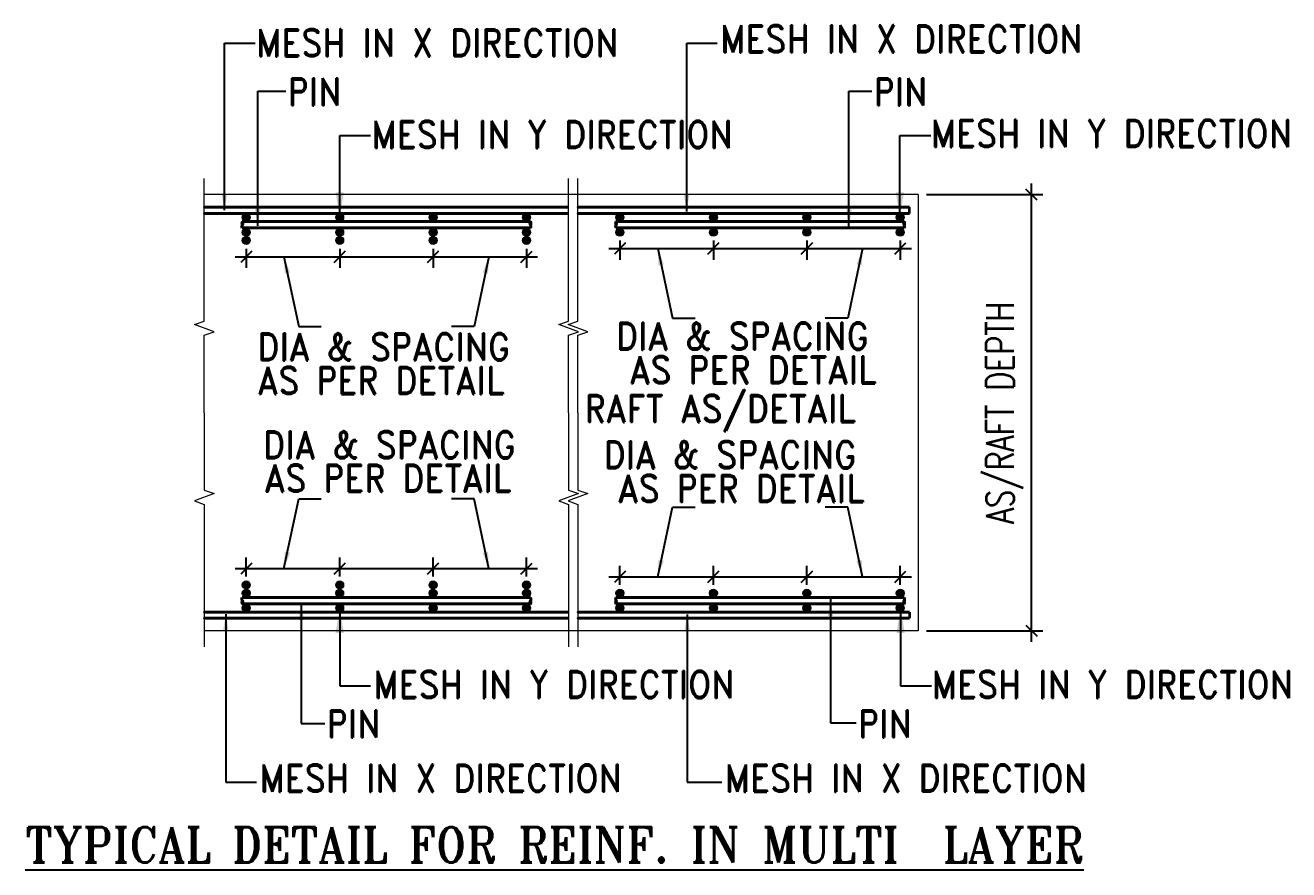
# Model space of a CAD drawing. Header units: millimetres. Extents: x 1123469 to 1752051, y -126924 to 196924.
# Drawn here: x 1402946 to 1414276, y 106749 to 114320 of the extents above; entities that cross this region are included whole.
import ezdxf

# ---------------------------------------------------------------- set-up
doc = ezdxf.new("R2010")
doc.units = ezdxf.units.MM
doc.header["$LTSCALE"] = 500
doc.header["$MEASUREMENT"] = 0
doc.header["$PDMODE"] = 34
doc.layers.get('Defpoints').update_dxf_attribs({"lineweight": 0})
for name, color, linetype in [('Dim aa', 252, 'Continuous'), ('reinf.', 4, 'Continuous'), ('S-DIM', 2, 'Continuous'), ('TEXT 1', 1, 'Continuous')]:
    doc.layers.add(name, color=color, linetype=linetype)
for name, color, linetype, lineweight in [('RAFT LINE', 251, 'Continuous', 0), ('RAFT REIN.', 7, 'Continuous', 18), ('RAFT REIN. MARK', 3, 'Continuous', 18), ('RAFT SECTION', 4, 'Continuous', 18), ('Steel aa', 6, 'Continuous', 40), ('T1', 1, 'Continuous', 15), ('TEXT', 7, 'Continuous', 13)]:
    doc.layers.add(name, color=color, linetype=linetype, lineweight=lineweight)
doc.styles.add('DIM50', font='simplex.shx', dxfattribs={"width": 0.75})
doc.styles.add('GN-DIM', font='romand.shx', dxfattribs={"width": 0.9, "height": 250})
doc.styles.add('rawat.25', font='simplex.shx', dxfattribs={"height": 300})
doc.styles.add('ROMANS', font='arialbd.ttf', dxfattribs={"width": 0.75})
doc.styles.add('RT', font='romant.shx', dxfattribs={"height": 8})
doc.dimstyles.new('mm 1-25 [4 x]', dxfattribs={"dimtxt": 300, "dimasz": 225, "dimexe": 0.18, "dimexo": 0.0625, "dimgap": 50, "dimtad": 1, "dimdec": 0, "dimlfac": 0.25, "dimzin": 0, "dimdsep": 46, "dimtxsty": 'ROMANS', "dimcen": 0.09, "dimclrd": 253, "dimclre": 253, "dimclrt": 4, "dimadec": 0, "dimazin": 0, "dimtfac": 1, "dimtdec": 0, "dimtofl": 0, "dimtmove": 0, "dimatfit": 3, "dimfxl": 1, "dimtolj": 1, "dimtzin": 0, "dimarcsym": 0})
doc.dimstyles.new('rawat.25', dxfattribs={"dimtxt": 300, "dimasz": 75, "dimexe": 100, "dimexo": 50, "dimgap": 35, "dimtad": 1, "dimdec": 0, "dimlfac": 0.25, "dimzin": 1, "dimdsep": 46, "dimtxsty": 'rawat.25', "dimblk": 'ARCHTICK', "dimcen": 0.09, "dimdle": 100, "dimclrd": 232, "dimclre": 232, "dimclrt": 3, "dimadec": 0, "dimazin": 0, "dimtfac": 1, "dimtdec": 0, "dimtix": 1, "dimtmove": 1, "dimatfit": 0, "dimfxl": 1, "dimarcsym": 0})
doc.dimstyles.new('section dim.', dxfattribs={"dimtxt": 250, "dimasz": 100, "dimexe": 100, "dimexo": 75, "dimgap": 50, "dimtad": 1, "dimdec": 0, "dimlfac": 0.5, "dimzin": 1, "dimdsep": 46, "dimtxsty": 'DIM50', "dimblk": 'OBLIQUE', "dimcen": 6, "dimdle": 100, "dimclrd": 1, "dimclre": 1, "dimclrt": 3, "dimadec": 0, "dimazin": 0, "dimtfac": 1, "dimtdec": 0, "dimtmove": 1, "dimatfit": 0, "dimfxl": 1, "dimtolj": 1, "dimtzin": 0, "dimarcsym": 0})

# ---------------------------------------------------------------- blocks, each defined once
blk = doc.blocks.new('_Oblique')
at = {"color": 0, "linetype": 'ByBlock', "lineweight": -2}
blk.add_line((-0.5, -0.5), (0.5, 0.5), dxfattribs=at)
blk = doc.blocks.new('*D545')
at = {"layer": 'Defpoints', "color": 0, "transparency": 16777216}
for p in [(1413855, 114481), (1414873, 114481), (1413855, 110571)]:
    blk.add_point(p, dxfattribs=at)
at = {"layer": 'S-DIM', "color": 1, "lineweight": -2, "transparency": 16777216}
for p, q in [((1414873, 110471), (1414873, 114581)), ((1413930, 114481), (1414973, 114481)), ((1413930, 110571), (1414973, 110571))]:
    blk.add_line(p, q, dxfattribs=at)
at = {"layer": 'S-DIM', "color": 1, "lineweight": -2, "transparency": 16777216, "xscale": 100, "yscale": 100, "zscale": 100}
for p, rotation in [((1414873, 114481), 90), ((1414873, 110571), 270)]:
    blk.add_blockref('_Oblique', p, dxfattribs=dict(at, rotation=rotation))
at = {"layer": 'S-DIM', "color": 3, "transparency": 16777216, "insert": (1414632, 112526), "char_height": 250, "attachment_point": 5, "rotation": 90, "style": 'DIM50'}
blk.add_mtext('\\A1;AS/RAFT DEPTH', dxfattribs=at)
blk = doc.blocks.new('_ArchTick')
at = {"color": 0, "linetype": 'ByBlock', "const_width": 0.15}
blk.add_lwpolyline([(-0.5, -0.5), (0.5, 0.5)], dxfattribs=at)
blk = doc.blocks.new('*D546')
at = {"layer": 'Defpoints', "color": 0, "transparency": 16777216}
for p in [(1413696, 111054), (1412858, 110908), (1413696, 110908)]:
    blk.add_point(p, dxfattribs=at)
at = {"layer": 'S-DIM', "color": 1, "lineweight": -2, "transparency": 16777216}
for p, q in [((1412858, 110983), (1412858, 111154)), ((1413696, 110983), (1413696, 111154)), ((1412758, 111054), (1413796, 111054))]:
    blk.add_line(p, q, dxfattribs=at)
at = {"layer": 'S-DIM', "color": 1, "lineweight": -2, "transparency": 16777216, "xscale": 100, "yscale": 100, "zscale": 100, "rotation": 180}
blk.add_blockref('_Oblique', (1412858, 111054), dxfattribs=at)
at = {"layer": 'S-DIM', "color": 1, "lineweight": -2, "transparency": 16777216, "xscale": 100, "yscale": 100, "zscale": 100}
blk.add_blockref('_Oblique', (1413696, 111054), dxfattribs=at)
blk = doc.blocks.new('*D547')
at = {"layer": 'Defpoints', "color": 0, "transparency": 16777216}
for p in [(1412020, 111054), (1411182, 110908), (1412020, 110908)]:
    blk.add_point(p, dxfattribs=at)
at = {"layer": 'S-DIM', "color": 1, "lineweight": -2, "transparency": 16777216}
for p, q in [((1411182, 110983), (1411182, 111154)), ((1412020, 110983), (1412020, 111154)), ((1411082, 111054), (1412120, 111054))]:
    blk.add_line(p, q, dxfattribs=at)
at = {"layer": 'S-DIM', "color": 1, "lineweight": -2, "transparency": 16777216, "xscale": 100, "yscale": 100, "zscale": 100, "rotation": 180}
blk.add_blockref('_Oblique', (1411182, 111054), dxfattribs=at)
at = {"layer": 'S-DIM', "color": 1, "lineweight": -2, "transparency": 16777216, "xscale": 100, "yscale": 100, "zscale": 100}
blk.add_blockref('_Oblique', (1412020, 111054), dxfattribs=at)
blk = doc.blocks.new('*D548')
at = {"layer": 'Defpoints', "color": 0, "transparency": 16777216}
for p in [(1412858, 111054), (1412020, 110908), (1412858, 110908)]:
    blk.add_point(p, dxfattribs=at)
at = {"layer": 'S-DIM', "color": 1, "lineweight": -2, "transparency": 16777216}
for p, q in [((1412020, 110983), (1412020, 111154)), ((1412858, 110983), (1412858, 111154)), ((1411920, 111054), (1412958, 111054))]:
    blk.add_line(p, q, dxfattribs=at)
at = {"layer": 'S-DIM', "color": 1, "lineweight": -2, "transparency": 16777216, "xscale": 100, "yscale": 100, "zscale": 100, "rotation": 180}
blk.add_blockref('_Oblique', (1412020, 111054), dxfattribs=at)
at = {"layer": 'S-DIM', "color": 1, "lineweight": -2, "transparency": 16777216, "xscale": 100, "yscale": 100, "zscale": 100}
blk.add_blockref('_Oblique', (1412858, 111054), dxfattribs=at)
blk = doc.blocks.new('*D549')
at = {"layer": 'Defpoints', "color": 0, "transparency": 16777216}
for p in [(1410344, 111128), (1409506, 110982), (1410344, 110982)]:
    blk.add_point(p, dxfattribs=at)
at = {"layer": 'S-DIM', "color": 1, "lineweight": -2, "transparency": 16777216}
for p, q in [((1409506, 111057), (1409506, 111228)), ((1410344, 111057), (1410344, 111228)), ((1409406, 111128), (1410444, 111128))]:
    blk.add_line(p, q, dxfattribs=at)
at = {"layer": 'S-DIM', "color": 1, "lineweight": -2, "transparency": 16777216, "xscale": 100, "yscale": 100, "zscale": 100, "rotation": 180}
blk.add_blockref('_Oblique', (1409506, 111128), dxfattribs=at)
at = {"layer": 'S-DIM', "color": 1, "lineweight": -2, "transparency": 16777216, "xscale": 100, "yscale": 100, "zscale": 100}
blk.add_blockref('_Oblique', (1410344, 111128), dxfattribs=at)
blk = doc.blocks.new('*D550')
at = {"layer": 'Defpoints', "color": 0, "transparency": 16777216}
for p in [(1408669, 111128), (1407831, 110982), (1408669, 110982)]:
    blk.add_point(p, dxfattribs=at)
at = {"layer": 'S-DIM', "color": 1, "lineweight": -2, "transparency": 16777216}
for p, q in [((1407831, 111057), (1407831, 111228)), ((1408669, 111057), (1408669, 111228)), ((1407731, 111128), (1408769, 111128))]:
    blk.add_line(p, q, dxfattribs=at)
at = {"layer": 'S-DIM', "color": 1, "lineweight": -2, "transparency": 16777216, "xscale": 100, "yscale": 100, "zscale": 100, "rotation": 180}
blk.add_blockref('_Oblique', (1407831, 111128), dxfattribs=at)
at = {"layer": 'S-DIM', "color": 1, "lineweight": -2, "transparency": 16777216, "xscale": 100, "yscale": 100, "zscale": 100}
blk.add_blockref('_Oblique', (1408669, 111128), dxfattribs=at)
blk = doc.blocks.new('*D551')
at = {"layer": 'Defpoints', "color": 0, "transparency": 16777216}
for p in [(1409506, 111128), (1408669, 110982), (1409506, 110982)]:
    blk.add_point(p, dxfattribs=at)
at = {"layer": 'S-DIM', "color": 1, "lineweight": -2, "transparency": 16777216}
for p, q in [((1408669, 111057), (1408669, 111228)), ((1409506, 111057), (1409506, 111228)), ((1408569, 111128), (1409606, 111128))]:
    blk.add_line(p, q, dxfattribs=at)
at = {"layer": 'S-DIM', "color": 1, "lineweight": -2, "transparency": 16777216, "xscale": 100, "yscale": 100, "zscale": 100, "rotation": 180}
blk.add_blockref('_Oblique', (1408669, 111128), dxfattribs=at)
at = {"layer": 'S-DIM', "color": 1, "lineweight": -2, "transparency": 16777216, "xscale": 100, "yscale": 100, "zscale": 100}
blk.add_blockref('_Oblique', (1409506, 111128), dxfattribs=at)
blk = doc.blocks.new('*D552')
at = {"layer": 'Defpoints', "color": 0, "transparency": 16777216}
for p in [(1412858, 114144), (1413696, 114144), (1413696, 113998)]:
    blk.add_point(p, dxfattribs=at)
at = {"layer": 'S-DIM', "color": 1, "lineweight": -2, "transparency": 16777216}
for p, q in [((1412758, 113998), (1413796, 113998)), ((1412858, 114069), (1412858, 113898)), ((1413696, 114069), (1413696, 113898))]:
    blk.add_line(p, q, dxfattribs=at)
at = {"layer": 'S-DIM', "color": 1, "lineweight": -2, "transparency": 16777216, "xscale": 100, "yscale": 100, "zscale": 100, "rotation": 180}
blk.add_blockref('_Oblique', (1412858, 113998), dxfattribs=at)
at = {"layer": 'S-DIM', "color": 1, "lineweight": -2, "transparency": 16777216, "xscale": 100, "yscale": 100, "zscale": 100}
blk.add_blockref('_Oblique', (1413696, 113998), dxfattribs=at)
blk = doc.blocks.new('*D553')
at = {"layer": 'Defpoints', "color": 0, "transparency": 16777216}
for p in [(1411182, 114144), (1412020, 114144), (1412020, 113998)]:
    blk.add_point(p, dxfattribs=at)
at = {"layer": 'S-DIM', "color": 1, "lineweight": -2, "transparency": 16777216}
for p, q in [((1411082, 113998), (1412120, 113998)), ((1411182, 114069), (1411182, 113898)), ((1412020, 114069), (1412020, 113898))]:
    blk.add_line(p, q, dxfattribs=at)
at = {"layer": 'S-DIM', "color": 1, "lineweight": -2, "transparency": 16777216, "xscale": 100, "yscale": 100, "zscale": 100, "rotation": 180}
blk.add_blockref('_Oblique', (1411182, 113998), dxfattribs=at)
at = {"layer": 'S-DIM', "color": 1, "lineweight": -2, "transparency": 16777216, "xscale": 100, "yscale": 100, "zscale": 100}
blk.add_blockref('_Oblique', (1412020, 113998), dxfattribs=at)
blk = doc.blocks.new('*D554')
at = {"layer": 'Defpoints', "color": 0, "transparency": 16777216}
for p in [(1412020, 114144), (1412858, 114144), (1412858, 113998)]:
    blk.add_point(p, dxfattribs=at)
at = {"layer": 'S-DIM', "color": 1, "lineweight": -2, "transparency": 16777216}
for p, q in [((1411920, 113998), (1412958, 113998)), ((1412020, 114069), (1412020, 113898)), ((1412858, 114069), (1412858, 113898))]:
    blk.add_line(p, q, dxfattribs=at)
at = {"layer": 'S-DIM', "color": 1, "lineweight": -2, "transparency": 16777216, "xscale": 100, "yscale": 100, "zscale": 100, "rotation": 180}
blk.add_blockref('_Oblique', (1412020, 113998), dxfattribs=at)
at = {"layer": 'S-DIM', "color": 1, "lineweight": -2, "transparency": 16777216, "xscale": 100, "yscale": 100, "zscale": 100}
blk.add_blockref('_Oblique', (1412858, 113998), dxfattribs=at)
blk = doc.blocks.new('*D555')
at = {"layer": 'Defpoints', "color": 0, "transparency": 16777216}
for p in [(1409506, 114071), (1410344, 114071), (1410344, 113924)]:
    blk.add_point(p, dxfattribs=at)
at = {"layer": 'S-DIM', "color": 1, "lineweight": -2, "transparency": 16777216}
for p, q in [((1409506, 113996), (1409506, 113824)), ((1410344, 113996), (1410344, 113824)), ((1409406, 113924), (1410444, 113924))]:
    blk.add_line(p, q, dxfattribs=at)
at = {"layer": 'S-DIM', "color": 1, "lineweight": -2, "transparency": 16777216, "xscale": 100, "yscale": 100, "zscale": 100, "rotation": 180}
blk.add_blockref('_Oblique', (1409506, 113924), dxfattribs=at)
at = {"layer": 'S-DIM', "color": 1, "lineweight": -2, "transparency": 16777216, "xscale": 100, "yscale": 100, "zscale": 100}
blk.add_blockref('_Oblique', (1410344, 113924), dxfattribs=at)
blk = doc.blocks.new('*D556')
at = {"layer": 'Defpoints', "color": 0, "transparency": 16777216}
for p in [(1407831, 114071), (1408669, 114071), (1408669, 113924)]:
    blk.add_point(p, dxfattribs=at)
at = {"layer": 'S-DIM', "color": 1, "lineweight": -2, "transparency": 16777216}
for p, q in [((1407831, 113996), (1407831, 113824)), ((1408669, 113996), (1408669, 113824)), ((1407731, 113924), (1408769, 113924))]:
    blk.add_line(p, q, dxfattribs=at)
at = {"layer": 'S-DIM', "color": 1, "lineweight": -2, "transparency": 16777216, "xscale": 100, "yscale": 100, "zscale": 100, "rotation": 180}
blk.add_blockref('_Oblique', (1407831, 113924), dxfattribs=at)
at = {"layer": 'S-DIM', "color": 1, "lineweight": -2, "transparency": 16777216, "xscale": 100, "yscale": 100, "zscale": 100}
blk.add_blockref('_Oblique', (1408669, 113924), dxfattribs=at)
blk = doc.blocks.new('*D557')
at = {"layer": 'Defpoints', "color": 0, "transparency": 16777216}
for p in [(1408669, 114071), (1409506, 114071), (1409506, 113924)]:
    blk.add_point(p, dxfattribs=at)
at = {"layer": 'S-DIM', "color": 1, "lineweight": -2, "transparency": 16777216}
for p, q in [((1408669, 113996), (1408669, 113824)), ((1409506, 113996), (1409506, 113824)), ((1408569, 113924), (1409606, 113924))]:
    blk.add_line(p, q, dxfattribs=at)
at = {"layer": 'S-DIM', "color": 1, "lineweight": -2, "transparency": 16777216, "xscale": 100, "yscale": 100, "zscale": 100, "rotation": 180}
blk.add_blockref('_Oblique', (1408669, 113924), dxfattribs=at)
at = {"layer": 'S-DIM', "color": 1, "lineweight": -2, "transparency": 16777216, "xscale": 100, "yscale": 100, "zscale": 100}
blk.add_blockref('_Oblique', (1409506, 113924), dxfattribs=at)
blk = doc.blocks.new('4HJJI')
at = {"layer": 'Steel aa'}
h = blk.add_hatch(dxfattribs=at)
h.set_pattern_fill('ANSI31', color=256, scale=35.175023, angle=-88.45067, style=0)
h.set_pattern_definition([(223.450674, (1411441.2967, 130121.564), (-1.72432825, 1.82019863), [])])
edge = h.paths.add_edge_path()
edge.add_ellipse((1407818.2, 114224.9), major_axis=(-18.5, 18.5), ratio=1, start_angle=11.22261, end_angle=75.67874, ccw=False)
edge.add_ellipse((1407777.8, 114226), major_axis=(16.3, 16.3), ratio=1, start_angle=276.26866, end_angle=350.63269, ccw=False)
h = blk.add_hatch(dxfattribs=at)
h.set_pattern_fill('ANSI31', color=256, scale=35.175023, angle=-88.45067, style=0)
h.set_pattern_definition([(316.549326, (1406733.7526, 130121.564), (1.72432825, 1.82019863), [])])
edge = h.paths.add_edge_path()
edge.add_ellipse((1410356.8, 114224.9), major_axis=(18.5, 18.5), ratio=1, start_angle=284.32126, end_angle=348.77739)
edge.add_ellipse((1410397.3, 114226), major_axis=(16.3, 16.3), ratio=1, start_angle=99.36731, end_angle=173.73134)
h = blk.add_hatch(dxfattribs=at)
h.set_pattern_fill('ANSI31', color=256, scale=35.175023, angle=-88.45067, style=0)
h.set_pattern_definition([(223.450674, (1414792.7094, 130121.564), (-1.72432825, 1.82019863), [])])
edge = h.paths.add_edge_path()
edge.add_ellipse((1411169.6, 114224.9), major_axis=(-18.5, 18.5), ratio=1, start_angle=11.22261, end_angle=75.67874, ccw=False)
edge.add_ellipse((1411129.2, 114226), major_axis=(-16.3, 16.3), ratio=1, start_angle=186.26866, end_angle=260.63269, ccw=False)
h = blk.add_hatch(dxfattribs=at)
h.set_pattern_fill('ANSI31', color=256, scale=35.175023, angle=-88.45067, style=0)
h.set_pattern_definition([(316.549326, (1410085.1653, 130121.564), (1.72432825, 1.82019863), [])])
edge = h.paths.add_edge_path()
edge.add_ellipse((1413708.2, 114224.9), major_axis=(-18.5, 18.5), ratio=1, start_angle=194.32126, end_angle=258.77739)
edge.add_ellipse((1413748.7, 114226), major_axis=(16.3, 16.3), ratio=1, start_angle=99.36731, end_angle=173.73134)
h = blk.add_hatch(dxfattribs=at)
h.set_pattern_fill('ANSI31', color=256, scale=20.058205, angle=-88.45067, style=0)
h.set_pattern_definition([(136.549326, (1411441.2967, 94930.5245), (-1.72432825, -1.82019863), [])])
edge = h.paths.add_edge_path()
edge.add_arc((1407818.2, 110827.1), 26.1, 149.32126, 213.77739)
edge.add_arc((1407777.8, 110826.1), 23, 324.36731, 398.73134)
h = blk.add_hatch(dxfattribs=at)
h.set_pattern_fill('ANSI31', color=256, scale=20.058205, angle=-88.45067, style=0)
h.set_pattern_definition([(43.450674, (1406733.7526, 94930.5245), (1.72432825, -1.82019863), [])])
edge = h.paths.add_edge_path()
edge.add_arc((1410356.8, 110827.1), 26.1, -33.77739, 30.67874, ccw=False)
edge.add_arc((1410397.3, 110826.1), 23, 141.26866, 215.63269, ccw=False)
h = blk.add_hatch(dxfattribs=at)
h.set_pattern_fill('ANSI31', color=256, scale=20.058205, angle=-88.45067, style=0)
h.set_pattern_definition([(43.450674, (1410085.1653, 94930.5245), (1.72432825, -1.82019863), [])])
edge = h.paths.add_edge_path()
edge.add_arc((1413708.2, 110827.1), 26.1, -33.77739, 30.67874, ccw=False)
edge.add_arc((1413748.7, 110826.1), 23, 141.26866, 215.63269, ccw=False)
at = {"layer": 'T1'}
h = blk.add_hatch(color=4, dxfattribs=at)
edge = h.paths.add_edge_path()
edge.add_arc((1407830.7, 114277.7), 35.7, 180, 540)
h = blk.add_hatch(color=4, dxfattribs=at)
edge = h.paths.add_edge_path()
edge.add_arc((1408668.6, 114277.7), 35.7, 180, 540)
h = blk.add_hatch(color=4, dxfattribs=at)
edge = h.paths.add_edge_path()
edge.add_arc((1409506.5, 114277.7), 35.7, 180, 540)
h = blk.add_hatch(color=4, dxfattribs=at)
edge = h.paths.add_edge_path()
edge.add_arc((1410344.3, 114277.7), 35.7, 180, 540)
h = blk.add_hatch(color=4, dxfattribs=at)
edge = h.paths.add_edge_path()
edge.add_arc((1411182.2, 114277.7), 35.7, 180, 540)
h = blk.add_hatch(color=4, dxfattribs=at)
edge = h.paths.add_edge_path()
edge.add_arc((1412020, 114277.7), 35.7, 180, 540)
h = blk.add_hatch(color=4, dxfattribs=at)
edge = h.paths.add_edge_path()
edge.add_arc((1412857.9, 114277.7), 35.7, 180, 540)
h = blk.add_hatch(color=4, dxfattribs=at)
edge = h.paths.add_edge_path()
edge.add_arc((1413695.7, 114277.7), 35.7, 180, 540)
h = blk.add_hatch(color=4, dxfattribs=at)
edge = h.paths.add_edge_path()
edge.add_arc((1407830.7, 114144.2), 35.7, 180, 540)
h = blk.add_hatch(color=4, dxfattribs=at)
edge = h.paths.add_edge_path()
edge.add_arc((1407830.7, 114070.6), 35.7, 180, 540)
h = blk.add_hatch(color=4, dxfattribs=at)
edge = h.paths.add_edge_path()
edge.add_arc((1408668.6, 114144.2), 35.7, 180, 540)
h = blk.add_hatch(color=4, dxfattribs=at)
edge = h.paths.add_edge_path()
edge.add_arc((1408668.6, 114070.6), 35.7, 180, 540)
h = blk.add_hatch(color=4, dxfattribs=at)
edge = h.paths.add_edge_path()
edge.add_arc((1409506.5, 114144.2), 35.7, 180, 540)
h = blk.add_hatch(color=4, dxfattribs=at)
edge = h.paths.add_edge_path()
edge.add_arc((1409506.5, 114070.6), 35.7, 180, 540)
h = blk.add_hatch(color=4, dxfattribs=at)
edge = h.paths.add_edge_path()
edge.add_arc((1410344.3, 114144.2), 35.7, 180, 540)
h = blk.add_hatch(color=4, dxfattribs=at)
edge = h.paths.add_edge_path()
edge.add_arc((1410344.3, 114070.6), 35.7, 180, 540)
h = blk.add_hatch(color=4, dxfattribs=at)
edge = h.paths.add_edge_path()
edge.add_arc((1411182.2, 114144.2), 35.7, 180, 540)
h = blk.add_hatch(color=4, dxfattribs=at)
edge = h.paths.add_edge_path()
edge.add_arc((1412020, 114144.2), 35.7, 180, 540)
h = blk.add_hatch(color=4, dxfattribs=at)
edge = h.paths.add_edge_path()
edge.add_arc((1412857.9, 114144.2), 35.7, 180, 540)
h = blk.add_hatch(color=4, dxfattribs=at)
edge = h.paths.add_edge_path()
edge.add_arc((1413695.7, 114144.2), 35.7, 180, 540)
h = blk.add_hatch(color=4, dxfattribs=at)
edge = h.paths.add_edge_path()
edge.add_arc((1407830.7, 110981.5), 35.7, -180, 180, ccw=False)
h = blk.add_hatch(color=4, dxfattribs=at)
edge = h.paths.add_edge_path()
edge.add_arc((1407830.7, 110907.9), 35.7, -180, 180, ccw=False)
h = blk.add_hatch(color=4, dxfattribs=at)
edge = h.paths.add_edge_path()
edge.add_arc((1408668.6, 110981.5), 35.7, -180, 180, ccw=False)
h = blk.add_hatch(color=4, dxfattribs=at)
edge = h.paths.add_edge_path()
edge.add_arc((1408668.6, 110907.9), 35.7, -180, 180, ccw=False)
h = blk.add_hatch(color=4, dxfattribs=at)
edge = h.paths.add_edge_path()
edge.add_arc((1409506.5, 110981.5), 35.7, -180, 180, ccw=False)
h = blk.add_hatch(color=4, dxfattribs=at)
edge = h.paths.add_edge_path()
edge.add_arc((1409506.5, 110907.9), 35.7, -180, 180, ccw=False)
h = blk.add_hatch(color=4, dxfattribs=at)
edge = h.paths.add_edge_path()
edge.add_arc((1410344.3, 110981.5), 35.7, -180, 180, ccw=False)
h = blk.add_hatch(color=4, dxfattribs=at)
edge = h.paths.add_edge_path()
edge.add_arc((1410344.3, 110907.9), 35.7, -180, 180, ccw=False)
h = blk.add_hatch(color=4, dxfattribs=at)
edge = h.paths.add_edge_path()
edge.add_arc((1411182.2, 110907.9), 35.7, -180, 180, ccw=False)
h = blk.add_hatch(color=4, dxfattribs=at)
edge = h.paths.add_edge_path()
edge.add_arc((1412020, 110907.9), 35.7, -180, 180, ccw=False)
h = blk.add_hatch(color=4, dxfattribs=at)
edge = h.paths.add_edge_path()
edge.add_arc((1412857.9, 110907.9), 35.7, -180, 180, ccw=False)
h = blk.add_hatch(color=4, dxfattribs=at)
edge = h.paths.add_edge_path()
edge.add_arc((1413695.7, 110907.9), 35.7, -180, 180, ccw=False)
h = blk.add_hatch(color=4, dxfattribs=at)
edge = h.paths.add_edge_path()
edge.add_arc((1407830.7, 110774.4), 35.7, -180, 180, ccw=False)
h = blk.add_hatch(color=4, dxfattribs=at)
edge = h.paths.add_edge_path()
edge.add_arc((1408668.6, 110774.4), 35.7, -180, 180, ccw=False)
h = blk.add_hatch(color=4, dxfattribs=at)
edge = h.paths.add_edge_path()
edge.add_arc((1409506.5, 110774.4), 35.7, -180, 180, ccw=False)
h = blk.add_hatch(color=4, dxfattribs=at)
edge = h.paths.add_edge_path()
edge.add_arc((1410344.3, 110774.4), 35.7, -180, 180, ccw=False)
h = blk.add_hatch(color=4, dxfattribs=at)
edge = h.paths.add_edge_path()
edge.add_arc((1411182.2, 110774.4), 35.7, -180, 180, ccw=False)
h = blk.add_hatch(color=4, dxfattribs=at)
edge = h.paths.add_edge_path()
edge.add_arc((1412020, 110774.4), 35.7, -180, 180, ccw=False)
h = blk.add_hatch(color=4, dxfattribs=at)
edge = h.paths.add_edge_path()
edge.add_arc((1412857.9, 110774.4), 35.7, -180, 180, ccw=False)
h = blk.add_hatch(color=4, dxfattribs=at)
edge = h.paths.add_edge_path()
edge.add_arc((1413695.7, 110774.4), 35.7, -180, 180, ccw=False)
at = {"layer": 'RAFT LINE', "color": 1, "linetype": 'Continuous', "lineweight": 18}
for points in [[(1407453.7, 112526), (1407453.7, 113219.8), (1407541.6, 113251.8), (1407365.8, 113315.8), (1407453.7, 113347.8), (1407453.7, 113347.8), (1407453.7, 114625.9)], [(1410721.3, 112526), (1410721.3, 113219.8), (1410809.2, 113251.8), (1410633.5, 113315.8), (1410721.3, 113347.8), (1410721.3, 113347.8), (1410721.3, 114625.9)], [(1410805.1, 112526), (1410805.1, 113219.8), (1410893, 113251.8), (1410717.3, 113315.8), (1410805.1, 113347.8), (1410805.1, 113347.8), (1410805.1, 114625.9)], [(1407453.7, 112526), (1407453.7, 111832.2), (1407541.6, 111800.3), (1407365.8, 111736.3), (1407453.7, 111704.3), (1407453.7, 111704.3), (1407453.7, 110426.2)], [(1410721.3, 112526), (1410721.3, 111832.2), (1410809.2, 111800.3), (1410633.5, 111736.3), (1410721.3, 111704.3), (1410721.3, 111704.3), (1410721.3, 110426.2)], [(1410805.1, 112526), (1410805.1, 111832.2), (1410893, 111800.3), (1410717.3, 111736.3), (1410805.1, 111704.3), (1410805.1, 111704.3), (1410805.1, 110426.2)]]:
    blk.add_lwpolyline(points, dxfattribs=at)
at = {"layer": 'RAFT REIN.', "color": 255, "linetype": 'Continuous', "lineweight": 35}
for points in [[(1410721.3, 114369.3), (1407453.7, 114369.3)], [(1413778.6, 114369.3), (1410805.1, 114369.3)], [(1410721.3, 114313.5), (1407453.7, 114313.5)], [(1413778.6, 114313.5), (1410805.1, 114313.5)], [(1410721.3, 110738.6), (1407453.7, 110738.6)], [(1413778.6, 110738.6), (1410805.1, 110738.6)], [(1410721.3, 110682.8), (1407453.7, 110682.8)], [(1413778.6, 110682.8), (1410805.1, 110682.8)]]:
    blk.add_lwpolyline(points, close=True, dxfattribs=at)
for points in [[(1413778.6, 114313.5), (1413778.6, 114369.3)], [(1413778.6, 110738.6), (1413778.6, 110682.8)]]:
    blk.add_lwpolyline(points, dxfattribs=at)
at = {"layer": 'RAFT SECTION', "color": 4, "linetype": 'Continuous', "lineweight": 18}
for p, q in [((1413854.9, 114481), (1407453.7, 114481)), ((1413854.9, 110571.1), (1407453.7, 110571.1))]:
    blk.add_line(p, q, dxfattribs=at)
blk.add_lwpolyline([(1413854.9, 114481), (1413854.9, 110571.1)], dxfattribs=at)
at = {"layer": 'Steel aa'}
for p, q in [((1407795, 114239.6), (1410380.1, 114239.6)), ((1411146.4, 114239.6), (1413731.5, 114239.6)), ((1407795, 114183.8), (1410380.1, 114183.8)), ((1411146.4, 114183.8), (1413731.5, 114183.8))]:
    blk.add_line(p, q, dxfattribs=at)
for points in [[(1407795, 110868.3), (1410380.1, 110868.3)], [(1407795, 110812.5), (1410380.1, 110812.5)], [(1411146.4, 110868.3), (1413731.5, 110868.3)], [(1411146.4, 110812.5), (1413731.5, 110812.5)]]:
    blk.add_lwpolyline(points, dxfattribs=at)
for centre, radius, start, end in [((1407818.2, 110855), 26.8, 150.173, 212.92565), ((1407818.2, 110827.1), 26.1, 149.32126, 213.77739), ((1407777.8, 110826.1), 23, 324.36731, 38.73134), ((1410397.3, 110826.1), 23, 141.26866, 215.63269), ((1410356.8, 110827.1), 26.1, 326.22261, 30.67874), ((1410356.8, 110855), 26.8, 327.07435, 29.827), ((1411169.6, 110855), 26.8, 150.173, 212.92565), ((1411169.6, 110827.1), 26.1, 149.32126, 213.77739), ((1411129.2, 110826.1), 23, 324.36731, 38.73134), ((1413748.7, 110826.1), 23, 141.26866, 215.63269), ((1413708.2, 110827.1), 26.1, 326.22261, 30.67874), ((1413708.3, 110855), 26.8, 327.07435, 29.827)]:
    blk.add_arc(centre, radius, start, end, dxfattribs=at)
at = {"layer": 'Steel aa', "extrusion": (0, 0, -1)}
for centre, major_axis, start_param, end_param in [((1407818.2, 114197.1), (-18.9, 18.9), 4.9772079, 6.0724481), ((1407818.2, 114224.9), (18.5, 18.5), 3.3915458, 4.5165175), ((1407777.8, 114226), (16.3, 16.3), 0.1634904, 1.4613876), ((1410397.3, 114226), (-16.3, 16.3), 4.8217977, 6.1196949), ((1410356.8, 114224.9), (-18.5, 18.5), 1.7666678, 2.8916395), ((1410356.8, 114197.1), (18.9, 18.9), 0.2107372, 1.3059775), ((1411169.6, 114197.1), (-18.9, 18.9), 4.9772079, 6.0724481), ((1411169.6, 114224.9), (-18.5, 18.5), 4.9623421, 6.0873139), ((1411129.2, 114226), (16.3, 16.3), 0.1634904, 1.4613876), ((1413748.7, 114226), (-16.3, 16.3), 4.8217977, 6.1196949), ((1413708.2, 114224.9), (18.5, 18.5), 0.1958715, 1.3208432), ((1413708.3, 114197.1), (-18.9, 18.9), 1.7815335, 2.8767738)]:
    blk.add_ellipse(centre, major_axis=major_axis, ratio=1, start_param=start_param, end_param=end_param, dxfattribs=at)
at = {"layer": 'T1', "color": 4}
for centre in [(1407830.7, 114277.7), (1408668.6, 114277.7), (1409506.5, 114277.7), (1410344.3, 114277.7), (1411182.2, 114277.7), (1412020, 114277.7), (1412857.9, 114277.7), (1413695.7, 114277.7), (1407830.7, 114144.2), (1407830.7, 114070.6), (1408668.6, 114144.2), (1408668.6, 114070.6), (1409506.5, 114144.2), (1409506.5, 114070.6), (1410344.3, 114144.2), (1410344.3, 114070.6), (1411182.2, 114144.2), (1412020, 114144.2), (1412857.9, 114144.2), (1413695.7, 114144.2), (1407830.7, 110981.5), (1407830.7, 110907.9), (1408668.6, 110981.5), (1408668.6, 110907.9), (1409506.5, 110981.5), (1409506.5, 110907.9), (1410344.3, 110981.5), (1410344.3, 110907.9), (1411182.2, 110907.9), (1412020, 110907.9), (1412857.9, 110907.9), (1413695.7, 110907.9), (1407830.7, 110774.4), (1408668.6, 110774.4), (1409506.5, 110774.4), (1410344.3, 110774.4), (1411182.2, 110774.4), (1412020, 110774.4), (1412857.9, 110774.4), (1413695.7, 110774.4)]:
    blk.add_circle(centre, 35.7, dxfattribs=at)
at = {"layer": 'TEXT', "color": 3, "style": 'GN-DIM', "width": 0.9}
for s, height, p in [('MESH IN X DIRECTION', 244.883, (1407918.1, 115721)), ('MESH IN X DIRECTION', 244.883, (1412080.1, 115754.9)), ('PIN', 244.88, (1408201.4, 115280.8)), ('PIN', 244.88, (1413456.1, 115280.8)), ('MESH IN Y DIRECTION', 244.883, (1408952.1, 114898.3)), ('MESH IN Y DIRECTION', 244.883, (1413968.5, 114908.3)), ('DIA & SPACING', 244.883, (1411145.4, 113090.8)), ('DIA & SPACING', 244.883, (1407929.7, 112994.1)), ('AS PER DETAIL', 244.883, (1411266.7, 112788.4)), ('AS PER DETAIL', 244.883, (1407929.7, 112691.7)), ('RAFT AS/DETAIL', 244.883, (1410864.4, 112440.9, 0)), ('DIA & SPACING', 244.883, (1407981, 112116.3)), ('DIA & SPACING', 244.883, (1411034.1, 112027.2)), ('AS PER DETAIL', 244.883, (1407991.5, 111815.4)), ('AS PER DETAIL', 244.883, (1411160.5, 111724.7)), ('MESH IN Y DIRECTION', 244.883, (1408969, 109967.7)), ('MESH IN Y DIRECTION', 244.883, (1413977.3, 109967.7)), ('PIN', 244.88, (1408551.4, 109613.8)), ('PIN', 244.88, (1413315.9, 109613.8)), ('MESH IN X DIRECTION', 244.883, (1407948.8, 109128)), ('MESH IN X DIRECTION', 244.883, (1412120.8, 109128))]:
    blk.add_text(s, height=height, dxfattribs=at).set_placement(p)
at = {"layer": 'TEXT 1', "color": 3, "style": 'RT', "width": 0.9}
blk.add_text('%%UTYPICAL DETAIL FOR REINF. IN MULTI  LAYER', height=318.348, dxfattribs=at).set_placement((1405849.1, 108491.9))
at = {"layer": 'S-DIM', "color": 4}
dim = blk.add_linear_dim(base=(1414872.8, 114481), p1=(1413854.9, 110571.1), p2=(1413854.9, 114481), angle=90, text='AS/RAFT DEPTH', dimstyle='section dim.', dxfattribs=at)
dim.commit()
dim.dimension.update_dxf_attribs({"geometry": '*D545', "text_midpoint": (1414632.3, 112526)})
for base, p1, p2, picture, middle in [((1412020, 113997.7), (1411182.2, 114144.2), (1412020, 114144.2), '*D553', (1411601.1, 113997.7)), ((1412857.9, 113997.7), (1412020, 114144.2), (1412857.9, 114144.2), '*D554', (1412438.9, 113997.7)), ((1413695.7, 113997.7), (1412857.9, 114144.2), (1413695.7, 114144.2), '*D552', (1413276.8, 113997.7)), ((1408668.6, 113924.1), (1407830.7, 114070.6), (1408668.6, 114070.6), '*D556', (1408249.7, 113924.1)), ((1409506.5, 113924.1), (1408668.6, 114070.6), (1409506.5, 114070.6), '*D557', (1409087.5, 113924.1)), ((1410344.3, 113924.1), (1409506.5, 114070.6), (1410344.3, 114070.6), '*D555', (1409925.4, 113924.1)), ((1408668.6, 111128), (1407830.7, 110981.5), (1408668.6, 110981.5), '*D550', (1408249.7, 111128)), ((1409506.5, 111128), (1408668.6, 110981.5), (1409506.5, 110981.5), '*D551', (1409087.5, 111128)), ((1410344.3, 111128), (1409506.5, 110981.5), (1410344.3, 110981.5), '*D549', (1409925.4, 111128)), ((1412020, 111054.4), (1411182.2, 110907.9), (1412020, 110907.9), '*D547', (1411601.1, 111054.4)), ((1412857.9, 111054.4), (1412020, 110907.9), (1412857.9, 110907.9), '*D548', (1412438.9, 111054.4)), ((1413695.7, 111054.4), (1412857.9, 110907.9), (1413695.7, 110907.9), '*D546', (1413276.8, 111054.4))]:
    dim = blk.add_linear_dim(base=base, p1=p1, p2=p2, text=' ', dimstyle='section dim.', dxfattribs=at)
    dim.commit()
    dim.dimension.update_dxf_attribs({"geometry": picture, "text_midpoint": middle})
at = {"layer": 'Dim aa'}
for points in [[(1408668.6, 114277.7), (1408668.8, 115010), (1408946, 115010)], [(1413691.9, 114277.7), (1413692.1, 115010), (1413969.3, 115010)], [(1408668.6, 110774.4), (1408668.8, 110078.4), (1408946, 110078.4)], [(1413698.9, 110774.4), (1413699.2, 110075.9), (1413976.4, 110075.9)]]:
    blk.add_leader(points, dimstyle='mm 1-25 [4 x]', override={"dimclrd": 1}, dxfattribs=at)
at = {"layer": 'RAFT REIN. MARK', "color": 1, "linetype": 'Continuous', "lineweight": 18}
for points in [[(1407635.1, 114340.6), (1407635.1, 115839.5), (1407910.3, 115839.5)], [(1411780.5, 114330.9), (1411780.5, 115839.5), (1412054, 115839.5)], [(1407934.1, 114202), (1407934.1, 115410.3), (1408185.6, 115410.3)], [(1413235.9, 114199.7), (1413235.9, 115408.5), (1413440.3, 115408.5)], [(1411520.4, 113997.7), (1411652.5, 113372.7), (1411855.3, 113372.7)], [(1413357.5, 113997.7), (1413225.4, 113372.7), (1413022.6, 113372.7)], [(1408169, 113924.1), (1408301.1, 113299.1), (1408503.9, 113299.1)], [(1410006.1, 113924.1), (1409874, 113299.1), (1409671.2, 113299.1)], [(1408169, 111128), (1408301.1, 111753), (1408503.9, 111753)], [(1410006.1, 111128), (1409874, 111753), (1409671.2, 111753)], [(1411520.4, 111054.4), (1411652.5, 111679.4), (1411855.3, 111679.4)], [(1413357.5, 111054.4), (1413225.4, 111679.4), (1413022.6, 111679.4)], [(1408324.4, 110818.5), (1408324.4, 109739.7), (1408535.6, 109739.7)], [(1413069.3, 110853.4), (1413069.3, 109746.4), (1413300.1, 109746.4)], [(1407647.2, 110718.8), (1407647.2, 109212.6), (1407922.7, 109212.6)], [(1411785.2, 110717.7), (1411785.2, 109212.6), (1412094.7, 109212.6)]]:
    blk.add_leader(points, dimstyle='rawat.25', override={"dimasz": 150, "dimclrd": 1}, dxfattribs=at)

msp = doc.modelspace()

# ---------------------------------------------------------------- block references
at = {"layer": 'reinf.', "color": 4}
msp.add_blockref('4HJJI', (-2903.1, -1679.7), dxfattribs=at)

doc.saveas('drawing.dxf')
